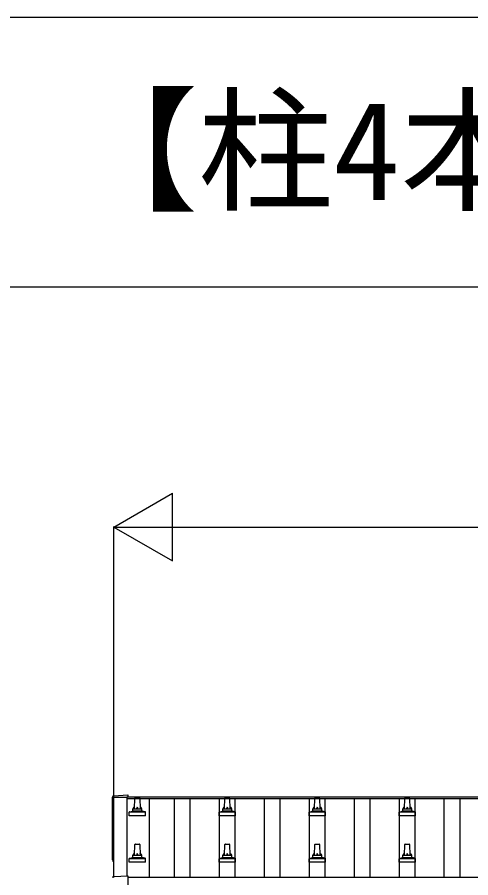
# Model space of a CAD drawing. Units: millimetres, scale not verified. Extents: x -13125 to 13125, y -19494 to 19412.
# Drawn here: x -8626 to -7617, y -3891 to -1978 of the extents above; entities that cross this region are included whole.
import ezdxf
from ezdxf.enums import TextEntityAlignment as Align

# ---------------------------------------------------------------- set-up
doc = ezdxf.new("R2010")
doc.units = ezdxf.units.MM
doc.header["$LTSCALE"] = 70
for name, color, linetype in [('0-2_USER1', 3, 'Continuous'), ('0-4_YKK_13', 4, 'Continuous'), ('0-5_YKK_A1', 4, 'Continuous'), ('0-6_YKK_D', 6, 'Continuous')]:
    doc.layers.add(name, color=color, linetype=linetype)
doc.styles.add('ＭＳ ゴシック', font='')
doc.styles.get('ＭＳ ゴシック').set_extended_font_data('MS Gothic')

msp = doc.modelspace()

# ---------------------------------------------------------------- linework, layer by layer
at = {"layer": '0-2_USER1'}
msp.add_lwpolyline([(-12188.49, -1977.62), (-2535.43, -1977.62), (-2535.43, -2577.62), (-12188.49, -2577.62)], close=True, dxfattribs=at)
at = {"layer": '0-4_YKK_13', "color": 7}
msp.add_lwpolyline([(-8411.07, -3888.35), (-8379.5, -3886.7), (-8379.5, -4084.55)], dxfattribs=at)
msp.add_ellipse((-8410.91, -3891.34), major_axis=(-3, 0), ratio=0.99863, start_param=4.7647489, end_param=6.2979817, dxfattribs=at)
at = {"layer": '0-5_YKK_A1'}
for p, q in [((-8410.5, -3888.32), (-8410.5, -3712.28)), ((-8410.5, -3712.28), (-8381.5, -3712.28)), ((-8381.5, -3711.31), (-2335.5, -3711.31)), ((-8381.5, -3711.31), (-8381.5, -3714.9)), ((-8381.5, -3712.28), (-8381.5, -3886.8)), ((-8381.5, -3714.9), (-2335.5, -3714.9)), ((-8364.5, -3737.83), (-8363.77, -3714.31)), ((-8362.77, -3713.33), (-8354.23, -3713.33)), ((-8353.23, -3714.31), (-8352.5, -3737.83)), ((-8332, -3714.9), (-8332, -3890.93)), ((-8276, -3890.93), (-8276, -3714.9)), ((-8241, -3890.93), (-8241, -3714.9)), ((-8176, -3890.93), (-8176, -3714.9)), ((-8164.5, -3737.83), (-8163.77, -3714.31)), ((-8162.77, -3713.33), (-8154.23, -3713.33)), ((-8153.23, -3714.31), (-8152.5, -3737.83)), ((-8141, -3890.93), (-8141, -3714.9)), ((-8076, -3890.93), (-8076, -3714.9)), ((-8041, -3890.93), (-8041, -3714.9)), ((-7976, -3890.93), (-7976, -3714.9)), ((-7964.5, -3737.83), (-7963.77, -3714.31)), ((-7962.77, -3713.33), (-7954.23, -3713.33)), ((-7953.23, -3714.31), (-7952.5, -3737.83)), ((-7941, -3890.93), (-7941, -3714.9)), ((-7876, -3890.93), (-7876, -3714.9)), ((-7841, -3890.93), (-7841, -3714.9)), ((-7776, -3890.93), (-7776, -3714.9)), ((-7764.5, -3737.83), (-7763.77, -3714.31)), ((-7762.77, -3713.33), (-7754.23, -3713.33)), ((-7753.23, -3714.31), (-7752.5, -3737.83)), ((-7741, -3890.93), (-7741, -3714.9)), ((-7676, -3890.93), (-7676, -3714.9)), ((-7641, -3890.93), (-7641, -3714.9)), ((-8376.75, -3753.33), (-8376.75, -3745.62)), ((-8376.37, -3744.83), (-8340.63, -3744.83)), ((-8375.99, -3744.65), (-8369.26, -3743.02)), ((-8368.88, -3742.83), (-8348.12, -3742.83)), ((-8368.5, -3742.05), (-8368.5, -3737.83)), ((-8367.5, -3737.83), (-8349.5, -3737.83)), ((-8348.5, -3742.05), (-8348.5, -3737.83)), ((-8341.01, -3744.65), (-8347.74, -3743.02)), ((-8340.25, -3753.33), (-8340.25, -3745.62)), ((-8176.75, -3753.33), (-8176.75, -3745.62)), ((-8176.37, -3744.83), (-8140.63, -3744.83)), ((-8175.99, -3744.65), (-8169.26, -3743.02)), ((-8168.88, -3742.83), (-8148.12, -3742.83)), ((-8168.5, -3742.05), (-8168.5, -3737.83)), ((-8167.5, -3737.83), (-8149.5, -3737.83)), ((-8148.5, -3742.05), (-8148.5, -3737.83)), ((-8141.01, -3744.65), (-8147.74, -3743.02)), ((-8140.25, -3753.33), (-8140.25, -3745.62)), ((-7976.75, -3753.33), (-7976.75, -3745.62)), ((-7976.37, -3744.83), (-7940.63, -3744.83)), ((-7975.99, -3744.65), (-7969.26, -3743.02)), ((-7968.88, -3742.83), (-7948.12, -3742.83)), ((-7968.5, -3742.05), (-7968.5, -3737.83)), ((-7967.5, -3737.83), (-7949.5, -3737.83)), ((-7948.5, -3742.05), (-7948.5, -3737.83)), ((-7941.01, -3744.65), (-7947.74, -3743.02)), ((-7940.25, -3753.33), (-7940.25, -3745.62)), ((-7776.75, -3753.33), (-7776.75, -3745.62)), ((-7776.37, -3744.83), (-7740.63, -3744.83)), ((-7775.99, -3744.65), (-7769.26, -3743.02)), ((-7768.88, -3742.83), (-7748.12, -3742.83)), ((-7768.5, -3742.05), (-7768.5, -3737.83)), ((-7767.5, -3737.83), (-7749.5, -3737.83)), ((-7748.5, -3742.05), (-7748.5, -3737.83)), ((-7741.01, -3744.65), (-7747.74, -3743.02)), ((-7740.25, -3753.33), (-7740.25, -3745.62)), ((-8340.25, -3753.33), (-8376.75, -3753.33)), ((-8140.25, -3753.33), (-8176.75, -3753.33)), ((-7940.25, -3753.33), (-7976.75, -3753.33)), ((-7740.25, -3753.33), (-7776.75, -3753.33)), ((-8364.5, -3841.17), (-8363.77, -3817.64)), ((-8362.77, -3816.67), (-8354.23, -3816.67)), ((-8353.23, -3817.64), (-8352.5, -3841.17)), ((-8164.5, -3841.17), (-8163.77, -3817.64)), ((-8162.77, -3816.67), (-8154.23, -3816.67)), ((-8153.23, -3817.64), (-8152.5, -3841.17)), ((-7964.5, -3841.17), (-7963.77, -3817.64)), ((-7962.77, -3816.67), (-7954.23, -3816.67)), ((-7953.23, -3817.64), (-7952.5, -3841.17)), ((-7764.5, -3841.17), (-7763.77, -3817.64)), ((-7762.77, -3816.67), (-7754.23, -3816.67)), ((-7753.23, -3817.64), (-7752.5, -3841.17)), ((-8375.99, -3847.98), (-8369.26, -3846.35)), ((-8368.88, -3846.17), (-8348.12, -3846.17)), ((-8368.5, -3845.38), (-8368.5, -3841.17)), ((-8367.5, -3841.17), (-8349.5, -3841.17)), ((-8348.5, -3845.38), (-8348.5, -3841.17)), ((-8341.01, -3847.98), (-8347.74, -3846.35)), ((-8175.99, -3847.98), (-8169.26, -3846.35)), ((-8168.88, -3846.17), (-8148.12, -3846.17)), ((-8168.5, -3845.38), (-8168.5, -3841.17)), ((-8167.5, -3841.17), (-8149.5, -3841.17)), ((-8148.5, -3845.38), (-8148.5, -3841.17)), ((-8141.01, -3847.98), (-8147.74, -3846.35)), ((-7975.99, -3847.98), (-7969.26, -3846.35)), ((-7968.88, -3846.17), (-7948.12, -3846.17)), ((-7968.5, -3845.38), (-7968.5, -3841.17)), ((-7967.5, -3841.17), (-7949.5, -3841.17)), ((-7948.5, -3845.38), (-7948.5, -3841.17)), ((-7941.01, -3847.98), (-7947.74, -3846.35)), ((-7775.99, -3847.98), (-7769.26, -3846.35)), ((-7768.88, -3846.17), (-7748.12, -3846.17)), ((-7768.5, -3845.38), (-7768.5, -3841.17)), ((-7767.5, -3841.17), (-7749.5, -3841.17)), ((-7748.5, -3845.38), (-7748.5, -3841.17)), ((-7741.01, -3847.98), (-7747.74, -3846.35)), ((-8376.75, -3856.67), (-8376.75, -3848.95)), ((-8340.25, -3856.67), (-8376.75, -3856.67)), ((-8376.37, -3848.17), (-8340.63, -3848.17)), ((-8340.25, -3856.67), (-8340.25, -3848.95)), ((-8176.75, -3856.67), (-8176.75, -3848.95)), ((-8140.25, -3856.67), (-8176.75, -3856.67)), ((-8176.37, -3848.17), (-8140.63, -3848.17)), ((-8140.25, -3856.67), (-8140.25, -3848.95)), ((-7976.75, -3856.67), (-7976.75, -3848.95)), ((-7940.25, -3856.67), (-7976.75, -3856.67)), ((-7976.37, -3848.17), (-7940.63, -3848.17)), ((-7940.25, -3856.67), (-7940.25, -3848.95)), ((-7776.75, -3856.67), (-7776.75, -3848.95)), ((-7740.25, -3856.67), (-7776.75, -3856.67)), ((-7776.37, -3848.17), (-7740.63, -3848.17)), ((-7740.25, -3856.67), (-7740.25, -3848.95)), ((-2337.5, -3890.93), (-8379.5, -3890.93))]:
    msp.add_line(p, q, dxfattribs=at)
msp.add_lwpolyline([(-8411.07, -3708.92), (-8379.5, -3707.26), (-8379.5, -3711.31)], dxfattribs=at)
for centre, radius, start, end in [((-8362.77, -3714.33), 1, 90, 178.60509), ((-8354.23, -3714.33), 1, 1.39491, 90), ((-8162.77, -3714.33), 1, 90, 178.60509), ((-8154.23, -3714.33), 1, 1.39491, 90), ((-7962.77, -3714.33), 1, 90, 178.60509), ((-7954.23, -3714.33), 1, 1.39491, 90), ((-7762.77, -3714.33), 1, 90, 178.60509), ((-7754.23, -3714.33), 1, 1.39491, 90), ((-8375.75, -3745.62), 1, 103.62699, 180), ((-8369.5, -3742.05), 1, 283.62699, 0), ((-8364.41, -3738.47), 4.13, 90, 171.17633), ((-8367.5, -3738.83), 1, 90, 180), ((-8355.17, -3737.83), 4.83, 133.60282, 180), ((-8361.83, -3737.83), 4.83, 0, 46.39718), ((-8352.59, -3738.47), 4.13, 8.82367, 90), ((-8349.5, -3738.83), 1, 0, 90), ((-8347.5, -3742.05), 1, 180, 256.37301), ((-8341.25, -3745.62), 1, 0, 76.37301), ((-8175.75, -3745.62), 1, 103.62699, 180), ((-8169.5, -3742.05), 1, 283.62699, 0), ((-8164.41, -3738.47), 4.13, 90, 171.17633), ((-8167.5, -3738.83), 1, 90, 180), ((-8155.17, -3737.83), 4.83, 133.60282, 180), ((-8161.83, -3737.83), 4.83, 0, 46.39718), ((-8152.59, -3738.47), 4.13, 8.82367, 90), ((-8149.5, -3738.83), 1, 0, 90), ((-8147.5, -3742.05), 1, 180, 256.37301), ((-8141.25, -3745.62), 1, 0, 76.37301), ((-7975.75, -3745.62), 1, 103.62699, 180), ((-7969.5, -3742.05), 1, 283.62699, 0), ((-7964.41, -3738.47), 4.13, 90, 171.17633), ((-7967.5, -3738.83), 1, 90, 180), ((-7955.17, -3737.83), 4.83, 133.60282, 180), ((-7961.83, -3737.83), 4.83, 0, 46.39718), ((-7952.59, -3738.47), 4.13, 8.82367, 90), ((-7949.5, -3738.83), 1, 0, 90), ((-7947.5, -3742.05), 1, 180, 256.37301), ((-7941.25, -3745.62), 1, 0, 76.37301), ((-7775.75, -3745.62), 1, 103.62699, 180), ((-7769.5, -3742.05), 1, 283.62699, 0), ((-7764.41, -3738.47), 4.13, 90, 171.17633), ((-7767.5, -3738.83), 1, 90, 180), ((-7755.17, -3737.83), 4.83, 133.60282, 180), ((-7761.83, -3737.83), 4.83, 0, 46.39718), ((-7752.59, -3738.47), 4.13, 8.82367, 90), ((-7749.5, -3738.83), 1, 0, 90), ((-7747.5, -3742.05), 1, 180, 256.37301), ((-7741.25, -3745.62), 1, 0, 76.37301), ((-8362.77, -3817.67), 1, 90, 178.60509), ((-8354.23, -3817.67), 1, 1.39491, 90), ((-8162.77, -3817.67), 1, 90, 178.60509), ((-8154.23, -3817.67), 1, 1.39491, 90), ((-7962.77, -3817.67), 1, 90, 178.60509), ((-7954.23, -3817.67), 1, 1.39491, 90), ((-7762.77, -3817.67), 1, 90, 178.60509), ((-7754.23, -3817.67), 1, 1.39491, 90), ((-8369.5, -3845.38), 1, 283.62699, 0), ((-8364.41, -3841.8), 4.13, 90, 171.17633), ((-8367.5, -3842.17), 1, 90, 180), ((-8355.17, -3841.17), 4.83, 133.60282, 180), ((-8361.83, -3841.17), 4.83, 0, 46.39718), ((-8352.59, -3841.8), 4.13, 8.82367, 90), ((-8349.5, -3842.17), 1, 0, 90), ((-8347.5, -3845.38), 1, 180, 256.37301), ((-8169.5, -3845.38), 1, 283.62699, 0), ((-8164.41, -3841.8), 4.13, 90, 171.17633), ((-8167.5, -3842.17), 1, 90, 180), ((-8155.17, -3841.17), 4.83, 133.60282, 180), ((-8161.83, -3841.17), 4.83, 0, 46.39718), ((-8152.59, -3841.8), 4.13, 8.82367, 90), ((-8149.5, -3842.17), 1, 0, 90), ((-8147.5, -3845.38), 1, 180, 256.37301), ((-7969.5, -3845.38), 1, 283.62699, 0), ((-7964.41, -3841.8), 4.13, 90, 171.17633), ((-7967.5, -3842.17), 1, 90, 180), ((-7955.17, -3841.17), 4.83, 133.60282, 180), ((-7961.83, -3841.17), 4.83, 0, 46.39718), ((-7952.59, -3841.8), 4.13, 8.82367, 90), ((-7949.5, -3842.17), 1, 0, 90), ((-7947.5, -3845.38), 1, 180, 256.37301), ((-7769.5, -3845.38), 1, 283.62699, 0), ((-7764.41, -3841.8), 4.13, 90, 171.17633), ((-7767.5, -3842.17), 1, 90, 180), ((-7755.17, -3841.17), 4.83, 133.60282, 180), ((-7761.83, -3841.17), 4.83, 0, 46.39718), ((-7752.59, -3841.8), 4.13, 8.82367, 90), ((-7749.5, -3842.17), 1, 0, 90), ((-7747.5, -3845.38), 1, 180, 256.37301), ((-8375.75, -3848.95), 1, 103.62699, 180), ((-8341.25, -3848.95), 1, 0, 76.37301), ((-8175.75, -3848.95), 1, 103.62699, 180), ((-8141.25, -3848.95), 1, 0, 76.37301), ((-7975.75, -3848.95), 1, 103.62699, 180), ((-7941.25, -3848.95), 1, 0, 76.37301), ((-7775.75, -3848.95), 1, 103.62699, 180), ((-7741.25, -3848.95), 1, 0, 76.37301)]:
    msp.add_arc(centre, radius, start, end, dxfattribs=at)
for centre, major_axis, start_param, end_param in [((-8410.91, -3711.91), (-3, 0), 4.7647489, 6.2979817), ((-13176.77, -3782.34), (4763.38, 0), 6.2686928, 6.2979817), ((-8409.49, -3851.34), (-4.41, 0), 6.2686928, 7.6252171)]:
    msp.add_ellipse(centre, major_axis=major_axis, ratio=0.99863, start_param=start_param, end_param=end_param, dxfattribs=at)
at = {"layer": '0-6_YKK_D'}
for p, q in [((-8410.5, -3111.31), (-8280.6, -3036.31)), ((-8280.6, -3186.31), (-8280.6, -3036.31)), ((-8410.5, -3890.94), (-8410.5, -3110.31)), ((-8410.5, -3111.31), (-8280.6, -3186.31)), ((-8410.5, -3111.31), (-8150.69, -3111.31)), ((-8260.5, -3111.31), (-2456.5, -3111.31))]:
    msp.add_line(p, q, dxfattribs=at)

# ---------------------------------------------------------------- texts
at = {"layer": '0-2_USER1', "style": 'ＭＳ ゴシック'}
msp.add_text('1台用／2台用 単体セット 【柱4本仕様】 水下側配置', height=219.9, dxfattribs=at).set_placement((-12121.02, -2450.37), align=Align.BOTTOM_LEFT)

doc.saveas('drawing.dxf')
